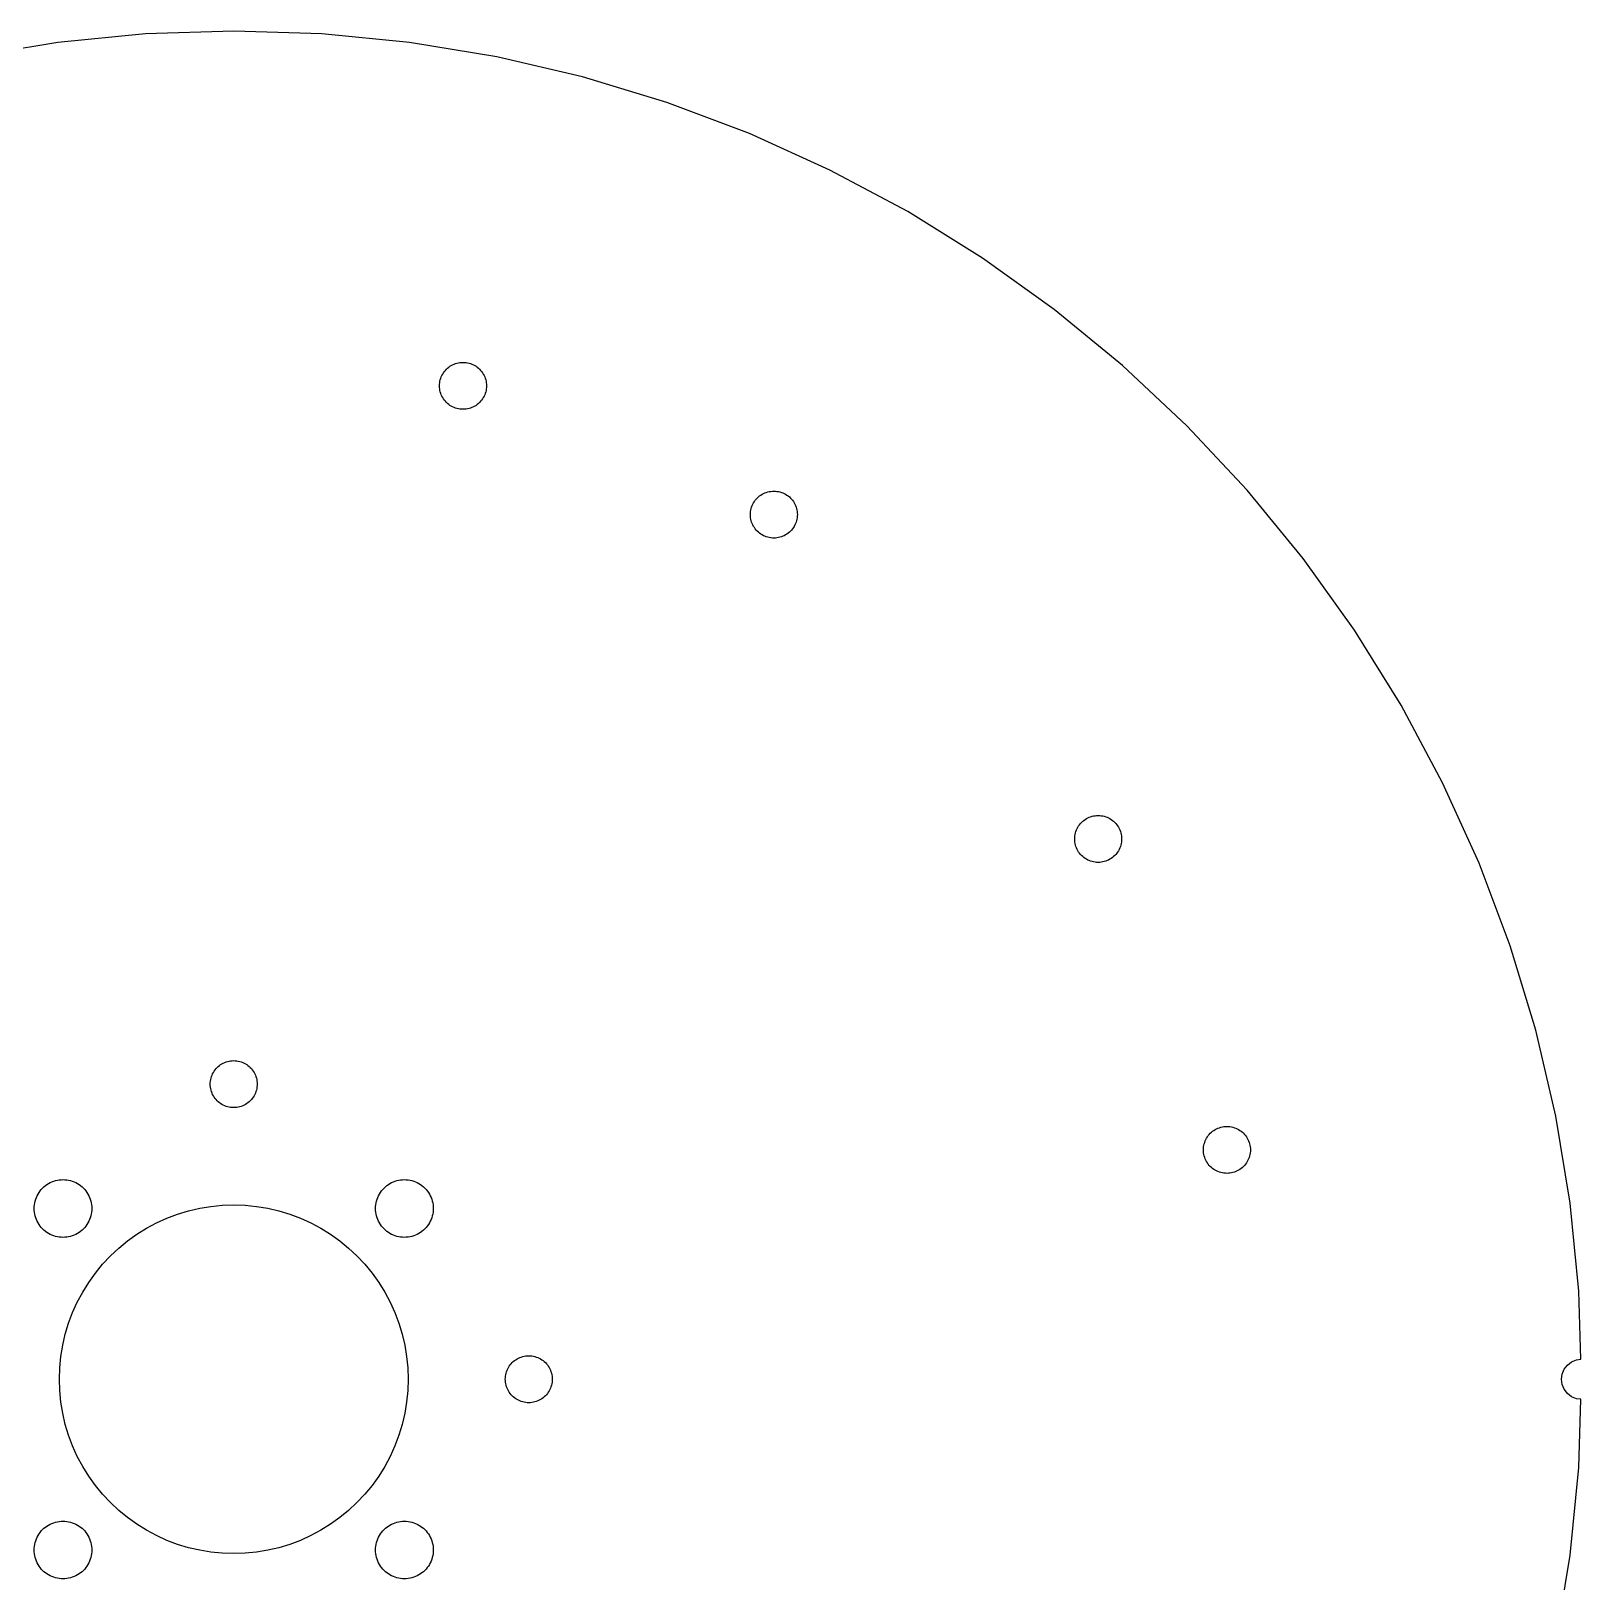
# Model space of a CAD drawing. Header units: metres. Extents: x -100 to 100, y -100 to 100.
# Drawn here: x -15.1 to 100.5, y -15.1 to 100.5 of the extents above; entities that cross this region are included whole.
import ezdxf

# ---------------------------------------------------------------- set-up
doc = ezdxf.new("R2010")
doc.units = ezdxf.units.M

msp = doc.modelspace()

# ---------------------------------------------------------------- linework, layer by layer
for p, q in [((-13.1179, 99.6402), (-19.6066, 98.5689)), ((-6.57301, 100.285), (-13.1179, 99.6402)), ((0, 100.5), (-6.57301, 100.285)), ((6.57301, 100.285), (0, 100.5)), ((13.1179, 99.6402), (6.57301, 100.285)), ((19.6066, 98.5689), (13.1179, 99.6402)), ((26.0113, 97.0755), (19.6066, 98.5689)), ((32.3047, 95.1665), (26.0113, 97.0755)), ((38.4597, 92.8499), (32.3047, 95.1665)), ((44.45, 90.1357), (38.4597, 92.8499)), ((50.25, 87.0356), (44.45, 90.1357)), ((55.8348, 83.5627), (50.25, 87.0356)), ((61.1805, 79.732), (55.8348, 83.5627)), ((66.2643, 75.5599), (61.1805, 79.732)), ((15.7079, 75.1174), (15.7805, 75.206)), ((15.7805, 75.206), (15.8588, 75.2896)), ((15.8588, 75.2896), (15.9424, 75.3678)), ((15.9424, 75.3678), (16.0309, 75.4405)), ((16.0309, 75.4405), (16.124, 75.5072)), ((16.124, 75.5072), (16.2213, 75.5677)), ((16.2213, 75.5677), (16.3223, 75.6216)), ((16.3223, 75.6216), (16.4266, 75.6689)), ((16.4266, 75.6689), (16.5338, 75.7092)), ((16.5338, 75.7092), (16.6433, 75.7425)), ((16.6433, 75.7425), (16.7549, 75.7685)), ((16.7549, 75.7685), (16.8679, 75.7871)), ((16.8679, 75.7871), (16.9818, 75.7984)), ((16.9818, 75.7984), (17.0963, 75.8021)), ((17.0963, 75.8021), (17.2107, 75.7984)), ((17.2107, 75.7984), (17.3247, 75.7871)), ((17.3247, 75.7871), (17.4377, 75.7685)), ((17.4377, 75.7685), (17.5492, 75.7425)), ((17.5492, 75.7425), (17.6588, 75.7092)), ((17.6588, 75.7092), (17.766, 75.6689)), ((17.766, 75.6689), (17.8703, 75.6216)), ((17.8703, 75.6216), (17.9713, 75.5677)), ((17.9713, 75.5677), (18.0685, 75.5072)), ((18.0685, 75.5072), (18.1616, 75.4405)), ((18.1616, 75.4405), (18.2501, 75.3678)), ((18.2501, 75.3678), (18.3337, 75.2896)), ((18.3337, 75.2896), (18.412, 75.206)), ((18.412, 75.206), (18.4846, 75.1174)), ((71.0642, 71.0642), (66.2643, 75.5599)), ((15.3463, 74.0521), (15.35, 74.1666)), ((15.35, 73.9377), (15.3463, 74.0521)), ((15.35, 74.1666), (15.3612, 74.2805)), ((15.3612, 74.2805), (15.3799, 74.3935)), ((15.3799, 74.3935), (15.4059, 74.5051)), ((15.4059, 74.5051), (15.4391, 74.6146)), ((15.4391, 74.6146), (15.4795, 74.7218)), ((15.4795, 74.7218), (15.5267, 74.8261)), ((15.5267, 74.8261), (15.5807, 74.9271)), ((15.5807, 74.9271), (15.6412, 75.0244)), ((15.6412, 75.0244), (15.7079, 75.1174)), ((18.4846, 75.1174), (18.5513, 75.0244)), ((18.5513, 75.0244), (18.6118, 74.9271)), ((18.6118, 74.9271), (18.6658, 74.8261)), ((18.6658, 74.8261), (18.7131, 74.7218)), ((18.7131, 74.7218), (18.7534, 74.6146)), ((18.7534, 74.6146), (18.7866, 74.5051)), ((18.7866, 74.5051), (18.8127, 74.3935)), ((18.8127, 74.3935), (18.8313, 74.2805)), ((18.8313, 74.2805), (18.8425, 74.1666)), ((18.8425, 74.1666), (18.8463, 74.0521)), ((18.8463, 74.0521), (18.8425, 73.9377)), ((15.3612, 73.8237), (15.35, 73.9377)), ((15.3799, 73.7107), (15.3612, 73.8237)), ((15.4059, 73.5992), (15.3799, 73.7107)), ((15.4391, 73.4896), (15.4059, 73.5992)), ((15.4795, 73.3824), (15.4391, 73.4896)), ((15.5267, 73.2781), (15.4795, 73.3824)), ((15.5807, 73.1771), (15.5267, 73.2781)), ((15.6412, 73.0799), (15.5807, 73.1771)), ((15.7079, 72.9868), (15.6412, 73.0799)), ((15.7805, 72.8983), (15.7079, 72.9868)), ((15.8588, 72.8147), (15.7805, 72.8983)), ((18.412, 72.8983), (18.3337, 72.8147)), ((18.4846, 72.9868), (18.412, 72.8983)), ((18.5513, 73.0799), (18.4846, 72.9868)), ((18.6118, 73.1771), (18.5513, 73.0799)), ((18.6658, 73.2781), (18.6118, 73.1771)), ((18.7131, 73.3824), (18.6658, 73.2781)), ((18.7534, 73.4896), (18.7131, 73.3824)), ((18.7866, 73.5992), (18.7534, 73.4896)), ((18.8127, 73.7107), (18.7866, 73.5992)), ((18.8313, 73.8237), (18.8127, 73.7107)), ((18.8425, 73.9377), (18.8313, 73.8237)), ((15.9424, 72.7364), (15.8588, 72.8147)), ((16.0309, 72.6637), (15.9424, 72.7364)), ((16.124, 72.597), (16.0309, 72.6637)), ((16.2213, 72.5366), (16.124, 72.597)), ((16.3223, 72.4826), (16.2213, 72.5366)), ((16.4266, 72.4353), (16.3223, 72.4826)), ((16.5338, 72.395), (16.4266, 72.4353)), ((16.6433, 72.3617), (16.5338, 72.395)), ((16.7549, 72.3357), (16.6433, 72.3617)), ((16.8679, 72.3171), (16.7549, 72.3357)), ((16.9818, 72.3059), (16.8679, 72.3171)), ((17.0963, 72.3021), (16.9818, 72.3059)), ((17.2107, 72.3059), (17.0963, 72.3021)), ((17.3247, 72.3171), (17.2107, 72.3059)), ((17.4377, 72.3357), (17.3247, 72.3171)), ((17.5492, 72.3617), (17.4377, 72.3357)), ((17.6588, 72.395), (17.5492, 72.3617)), ((17.766, 72.4353), (17.6588, 72.395)), ((17.8703, 72.4826), (17.766, 72.4353)), ((17.9713, 72.5366), (17.8703, 72.4826)), ((18.0685, 72.597), (17.9713, 72.5366)), ((18.1616, 72.6637), (18.0685, 72.597)), ((18.2501, 72.7364), (18.1616, 72.6637)), ((18.3337, 72.8147), (18.2501, 72.7364)), ((75.5599, 66.2643), (71.0642, 71.0642)), ((39.2085, 65.84), (39.3016, 65.9067)), ((39.3016, 65.9067), (39.3988, 65.9672)), ((39.3988, 65.9672), (39.4998, 66.0212)), ((39.4998, 66.0212), (39.6042, 66.0684)), ((39.6042, 66.0684), (39.7113, 66.1088)), ((39.7113, 66.1088), (39.8209, 66.142)), ((39.8209, 66.142), (39.9324, 66.168)), ((39.9324, 66.168), (40.0454, 66.1867)), ((40.0454, 66.1867), (40.1594, 66.1979)), ((40.1594, 66.1979), (40.2738, 66.2016)), ((40.2738, 66.2016), (40.3883, 66.1979)), ((40.3883, 66.1979), (40.5023, 66.1867)), ((40.5023, 66.1867), (40.6153, 66.168)), ((40.6153, 66.168), (40.7268, 66.142)), ((40.7268, 66.142), (40.8364, 66.1088)), ((40.8364, 66.1088), (40.9436, 66.0684)), ((40.9436, 66.0684), (41.0479, 66.0212)), ((41.0479, 66.0212), (41.1488, 65.9672)), ((41.1488, 65.9672), (41.2461, 65.9067)), ((41.2461, 65.9067), (41.3392, 65.84)), ((79.732, 61.1805), (75.5599, 66.2643)), ((38.5388, 64.6801), (38.5575, 64.7931)), ((38.5575, 64.7931), (38.5835, 64.9046)), ((38.5835, 64.9046), (38.6167, 65.0142)), ((38.6167, 65.0142), (38.6571, 65.1213)), ((38.6571, 65.1213), (38.7043, 65.2256)), ((38.7043, 65.2256), (38.7583, 65.3266)), ((38.7583, 65.3266), (38.8188, 65.4239)), ((38.8188, 65.4239), (38.8855, 65.517)), ((38.8855, 65.517), (38.9581, 65.6055)), ((38.9581, 65.6055), (39.0364, 65.6891)), ((39.0364, 65.6891), (39.12, 65.7674)), ((39.12, 65.7674), (39.2085, 65.84)), ((41.3392, 65.84), (41.4277, 65.7674)), ((41.4277, 65.7674), (41.5113, 65.6891)), ((41.5113, 65.6891), (41.5896, 65.6055)), ((41.5896, 65.6055), (41.6622, 65.517)), ((41.6622, 65.517), (41.7289, 65.4239)), ((41.7289, 65.4239), (41.7894, 65.3266)), ((41.7894, 65.3266), (41.8434, 65.2256)), ((41.8434, 65.2256), (41.8906, 65.1213)), ((41.8906, 65.1213), (41.931, 65.0142)), ((41.931, 65.0142), (41.9642, 64.9046)), ((41.9642, 64.9046), (41.9902, 64.7931)), ((41.9902, 64.7931), (42.0089, 64.6801)), ((38.5238, 64.4516), (38.5276, 64.5661)), ((38.5276, 64.3372), (38.5238, 64.4516)), ((38.5276, 64.5661), (38.5388, 64.6801)), ((38.5388, 64.2232), (38.5276, 64.3372)), ((38.5575, 64.1102), (38.5388, 64.2232)), ((38.5835, 63.9987), (38.5575, 64.1102)), ((38.6167, 63.8891), (38.5835, 63.9987)), ((38.6571, 63.782), (38.6167, 63.8891)), ((38.7043, 63.6776), (38.6571, 63.782)), ((38.7583, 63.5766), (38.7043, 63.6776)), ((41.8434, 63.6776), (41.7894, 63.5766)), ((41.8906, 63.782), (41.8434, 63.6776)), ((41.931, 63.8891), (41.8906, 63.782)), ((41.9642, 63.9987), (41.931, 63.8891)), ((41.9902, 64.1102), (41.9642, 63.9987)), ((42.0089, 64.2232), (41.9902, 64.1102)), ((42.0089, 64.6801), (42.0201, 64.5661)), ((42.0201, 64.3372), (42.0089, 64.2232)), ((42.0201, 64.5661), (42.0238, 64.4516)), ((42.0238, 64.4516), (42.0201, 64.3372)), ((38.8188, 63.4794), (38.7583, 63.5766)), ((38.8855, 63.3863), (38.8188, 63.4794)), ((38.9581, 63.2978), (38.8855, 63.3863)), ((39.0364, 63.2142), (38.9581, 63.2978)), ((39.12, 63.1359), (39.0364, 63.2142)), ((39.2085, 63.0633), (39.12, 63.1359)), ((39.3016, 62.9966), (39.2085, 63.0633)), ((39.3988, 62.9361), (39.3016, 62.9966)), ((39.4998, 62.8821), (39.3988, 62.9361)), ((39.6042, 62.8349), (39.4998, 62.8821)), ((39.7113, 62.7945), (39.6042, 62.8349)), ((39.8209, 62.7613), (39.7113, 62.7945)), ((39.9324, 62.7353), (39.8209, 62.7613)), ((40.0454, 62.7166), (39.9324, 62.7353)), ((40.1594, 62.7054), (40.0454, 62.7166)), ((40.2738, 62.7016), (40.1594, 62.7054)), ((40.3883, 62.7054), (40.2738, 62.7016)), ((40.5023, 62.7166), (40.3883, 62.7054)), ((40.6153, 62.7353), (40.5023, 62.7166)), ((40.7268, 62.7613), (40.6153, 62.7353)), ((40.8364, 62.7945), (40.7268, 62.7613)), ((40.9436, 62.8349), (40.8364, 62.7945)), ((41.0479, 62.8821), (40.9436, 62.8349)), ((41.1488, 62.9361), (41.0479, 62.8821)), ((41.2461, 62.9966), (41.1488, 62.9361)), ((41.3392, 63.0633), (41.2461, 62.9966)), ((41.4277, 63.1359), (41.3392, 63.0633)), ((41.5113, 63.2142), (41.4277, 63.1359)), ((41.5896, 63.2978), (41.5113, 63.2142)), ((41.6622, 63.3863), (41.5896, 63.2978)), ((41.7289, 63.4794), (41.6622, 63.3863)), ((41.7894, 63.5766), (41.7289, 63.4794)), ((83.5627, 55.8348), (79.732, 61.1805)), ((87.0356, 50.25), (83.5627, 55.8348)), ((90.1357, 44.45), (87.0356, 50.25)), ((92.8499, 38.4597), (90.1357, 44.45)), ((63.2978, 41.5896), (63.3863, 41.6622)), ((63.3863, 41.6622), (63.4794, 41.7289)), ((63.4794, 41.7289), (63.5766, 41.7894)), ((63.5766, 41.7894), (63.6776, 41.8434)), ((63.6776, 41.8434), (63.782, 41.8906)), ((63.782, 41.8906), (63.8891, 41.931)), ((63.8891, 41.931), (63.9987, 41.9642)), ((63.9987, 41.9642), (64.1102, 41.9902)), ((64.1102, 41.9902), (64.2232, 42.0089)), ((64.2232, 42.0089), (64.3372, 42.0201)), ((64.3372, 42.0201), (64.4516, 42.0238)), ((64.4516, 42.0238), (64.5661, 42.0201)), ((64.5661, 42.0201), (64.6801, 42.0089)), ((64.6801, 42.0089), (64.7931, 41.9902)), ((64.7931, 41.9902), (64.9046, 41.9642)), ((64.9046, 41.9642), (65.0142, 41.931)), ((65.0142, 41.931), (65.1213, 41.8906)), ((65.1213, 41.8906), (65.2256, 41.8434)), ((65.2256, 41.8434), (65.3266, 41.7894)), ((65.3266, 41.7894), (65.4239, 41.7289)), ((65.4239, 41.7289), (65.517, 41.6622)), ((65.517, 41.6622), (65.6055, 41.5896)), ((62.7054, 40.3883), (62.7166, 40.5023)), ((62.7166, 40.5023), (62.7353, 40.6153)), ((62.7353, 40.6153), (62.7613, 40.7268)), ((62.7613, 40.7268), (62.7945, 40.8364)), ((62.7945, 40.8364), (62.8349, 40.9436)), ((62.8349, 40.9436), (62.8821, 41.0479)), ((62.8821, 41.0479), (62.9361, 41.1488)), ((62.9361, 41.1488), (62.9966, 41.2461)), ((62.9966, 41.2461), (63.0633, 41.3392)), ((63.0633, 41.3392), (63.1359, 41.4277)), ((63.1359, 41.4277), (63.2142, 41.5113)), ((63.2142, 41.5113), (63.2978, 41.5896)), ((65.6055, 41.5896), (65.6891, 41.5113)), ((65.6891, 41.5113), (65.7674, 41.4277)), ((65.7674, 41.4277), (65.84, 41.3392)), ((65.84, 41.3392), (65.9067, 41.2461)), ((65.9067, 41.2461), (65.9672, 41.1488)), ((65.9672, 41.1488), (66.0212, 41.0479)), ((66.0212, 41.0479), (66.0684, 40.9436)), ((66.0684, 40.9436), (66.1088, 40.8364)), ((66.1088, 40.8364), (66.142, 40.7268)), ((66.142, 40.7268), (66.168, 40.6153)), ((66.168, 40.6153), (66.1867, 40.5023)), ((66.1867, 40.5023), (66.1979, 40.3883)), ((62.7016, 40.2738), (62.7054, 40.3883)), ((62.7054, 40.1594), (62.7016, 40.2738)), ((62.7166, 40.0454), (62.7054, 40.1594)), ((62.7353, 39.9324), (62.7166, 40.0454)), ((62.7613, 39.8209), (62.7353, 39.9324)), ((62.7945, 39.7113), (62.7613, 39.8209)), ((62.8349, 39.6042), (62.7945, 39.7113)), ((62.8821, 39.4998), (62.8349, 39.6042)), ((62.9361, 39.3988), (62.8821, 39.4998)), ((62.9966, 39.3016), (62.9361, 39.3988)), ((65.9672, 39.3988), (65.9067, 39.3016)), ((66.0212, 39.4998), (65.9672, 39.3988)), ((66.0684, 39.6042), (66.0212, 39.4998)), ((66.1088, 39.7113), (66.0684, 39.6042)), ((66.142, 39.8209), (66.1088, 39.7113)), ((66.168, 39.9324), (66.142, 39.8209)), ((66.1867, 40.0454), (66.168, 39.9324)), ((66.1979, 40.1594), (66.1867, 40.0454)), ((66.1979, 40.3883), (66.2016, 40.2738)), ((66.2016, 40.2738), (66.1979, 40.1594)), ((63.0633, 39.2085), (62.9966, 39.3016)), ((63.1359, 39.12), (63.0633, 39.2085)), ((63.2142, 39.0364), (63.1359, 39.12)), ((63.2978, 38.9581), (63.2142, 39.0364)), ((63.3863, 38.8855), (63.2978, 38.9581)), ((63.4794, 38.8188), (63.3863, 38.8855)), ((63.5766, 38.7583), (63.4794, 38.8188)), ((63.6776, 38.7043), (63.5766, 38.7583)), ((63.782, 38.6571), (63.6776, 38.7043)), ((63.8891, 38.6167), (63.782, 38.6571)), ((63.9987, 38.5835), (63.8891, 38.6167)), ((64.1102, 38.5575), (63.9987, 38.5835)), ((64.2232, 38.5388), (64.1102, 38.5575)), ((64.3372, 38.5276), (64.2232, 38.5388)), ((64.4516, 38.5238), (64.3372, 38.5276)), ((64.5661, 38.5276), (64.4516, 38.5238)), ((64.6801, 38.5388), (64.5661, 38.5276)), ((64.7931, 38.5575), (64.6801, 38.5388)), ((64.9046, 38.5835), (64.7931, 38.5575)), ((65.0142, 38.6167), (64.9046, 38.5835)), ((65.1213, 38.6571), (65.0142, 38.6167)), ((65.2256, 38.7043), (65.1213, 38.6571)), ((65.3266, 38.7583), (65.2256, 38.7043)), ((65.4239, 38.8188), (65.3266, 38.7583)), ((65.517, 38.8855), (65.4239, 38.8188)), ((65.6055, 38.9581), (65.517, 38.8855)), ((65.6891, 39.0364), (65.6055, 38.9581)), ((65.7674, 39.12), (65.6891, 39.0364)), ((65.84, 39.2085), (65.7674, 39.12)), ((65.9067, 39.3016), (65.84, 39.2085)), ((95.1665, 32.3047), (92.8499, 38.4597)), ((97.0755, 26.0113), (95.1665, 32.3047)), ((98.5689, 19.6066), (97.0755, 26.0113)), ((-1.38837, 23.0653), (-1.31572, 23.1539)), ((-1.31572, 23.1539), (-1.23743, 23.2374)), ((-1.23743, 23.2374), (-1.15385, 23.3157)), ((-1.15385, 23.3157), (-1.06532, 23.3884)), ((-1.06532, 23.3884), (-0.972244, 23.4551)), ((-0.972244, 23.4551), (-0.875, 23.5155)), ((-0.875, 23.5155), (-0.774002, 23.5695)), ((-0.774002, 23.5695), (-0.669693, 23.6168)), ((-0.669693, 23.6168), (-0.562515, 23.6571)), ((-0.562515, 23.6571), (-0.452927, 23.6904)), ((-0.452927, 23.6904), (-0.3414, 23.7164)), ((-0.3414, 23.7164), (-0.228409, 23.735)), ((-0.228409, 23.735), (-0.114441, 23.7462)), ((-0.114441, 23.7462), (0, 23.75)), ((0, 23.75), (0.114441, 23.7462)), ((0.114441, 23.7462), (0.228409, 23.735)), ((0.228409, 23.735), (0.3414, 23.7164)), ((0.3414, 23.7164), (0.452927, 23.6904)), ((0.452927, 23.6904), (0.562515, 23.6571)), ((0.562515, 23.6571), (0.669693, 23.6168)), ((0.669693, 23.6168), (0.774002, 23.5695)), ((0.774002, 23.5695), (0.875, 23.5155)), ((0.875, 23.5155), (0.972244, 23.4551)), ((0.972244, 23.4551), (1.06532, 23.3884)), ((1.06532, 23.3884), (1.15385, 23.3157)), ((1.15385, 23.3157), (1.23743, 23.2374)), ((1.23743, 23.2374), (1.31572, 23.1539)), ((1.31572, 23.1539), (1.38837, 23.0653)), ((-1.75, 22), (-1.74625, 22.1144)), ((-1.74625, 21.8855), (-1.75, 22)), ((-1.74625, 22.1144), (-1.73502, 22.2284)), ((-1.73502, 22.2284), (-1.71637, 22.3414)), ((-1.71637, 22.3414), (-1.69037, 22.4529)), ((-1.69037, 22.4529), (-1.65712, 22.5625)), ((-1.65712, 22.5625), (-1.61678, 22.6697)), ((-1.61678, 22.6697), (-1.56952, 22.774)), ((-1.56952, 22.774), (-1.51553, 22.875)), ((-1.51553, 22.875), (-1.45506, 22.9722)), ((-1.45506, 22.9722), (-1.38837, 23.0653)), ((1.38837, 23.0653), (1.45506, 22.9722)), ((1.45506, 22.9722), (1.51553, 22.875)), ((1.51553, 22.875), (1.56952, 22.774)), ((1.56952, 22.774), (1.61678, 22.6697)), ((1.61678, 22.6697), (1.65712, 22.5625)), ((1.65712, 22.5625), (1.69037, 22.4529)), ((1.69037, 22.4529), (1.71637, 22.3414)), ((1.71637, 22.3414), (1.73502, 22.2284)), ((1.73502, 22.2284), (1.74625, 22.1144)), ((1.74625, 22.1144), (1.75, 22)), ((1.75, 22), (1.74625, 21.8855)), ((-1.73502, 21.7716), (-1.74625, 21.8855)), ((-1.71637, 21.6586), (-1.73502, 21.7716)), ((-1.69037, 21.5471), (-1.71637, 21.6586)), ((-1.65712, 21.4375), (-1.69037, 21.5471)), ((-1.61678, 21.3303), (-1.65712, 21.4375)), ((-1.56952, 21.226), (-1.61678, 21.3303)), ((-1.51553, 21.125), (-1.56952, 21.226)), ((-1.45506, 21.0277), (-1.51553, 21.125)), ((-1.38837, 20.9347), (-1.45506, 21.0277)), ((-1.31572, 20.8461), (-1.38837, 20.9347)), ((-1.23743, 20.7626), (-1.31572, 20.8461)), ((1.31572, 20.8461), (1.23743, 20.7626)), ((1.38837, 20.9347), (1.31572, 20.8461)), ((1.45506, 21.0277), (1.38837, 20.9347)), ((1.51553, 21.125), (1.45506, 21.0277)), ((1.56952, 21.226), (1.51553, 21.125)), ((1.61678, 21.3303), (1.56952, 21.226)), ((1.65712, 21.4375), (1.61678, 21.3303)), ((1.69037, 21.5471), (1.65712, 21.4375)), ((1.71637, 21.6586), (1.69037, 21.5471)), ((1.73502, 21.7716), (1.71637, 21.6586)), ((1.74625, 21.8855), (1.73502, 21.7716)), ((-1.15385, 20.6843), (-1.23743, 20.7626)), ((-1.06532, 20.6116), (-1.15385, 20.6843)), ((-0.972244, 20.5449), (-1.06532, 20.6116)), ((-0.875, 20.4845), (-0.972244, 20.5449)), ((-0.774002, 20.4305), (-0.875, 20.4845)), ((-0.669693, 20.3832), (-0.774002, 20.4305)), ((-0.562515, 20.3429), (-0.669693, 20.3832)), ((-0.452927, 20.3096), (-0.562515, 20.3429)), ((-0.3414, 20.2836), (-0.452927, 20.3096)), ((-0.228409, 20.265), (-0.3414, 20.2836)), ((-0.114441, 20.2537), (-0.228409, 20.265)), ((0, 20.25), (-0.114441, 20.2537)), ((0.114441, 20.2537), (0, 20.25)), ((0.228409, 20.265), (0.114441, 20.2537)), ((0.3414, 20.2836), (0.228409, 20.265)), ((0.452927, 20.3096), (0.3414, 20.2836)), ((0.562515, 20.3429), (0.452927, 20.3096)), ((0.669693, 20.3832), (0.562515, 20.3429)), ((0.774002, 20.4305), (0.669693, 20.3832)), ((0.875, 20.4845), (0.774002, 20.4305)), ((0.972244, 20.5449), (0.875, 20.4845)), ((1.06532, 20.6116), (0.972244, 20.5449)), ((1.15385, 20.6843), (1.06532, 20.6116)), ((1.23743, 20.7626), (1.15385, 20.6843)), ((72.9868, 18.4846), (73.0799, 18.5513)), ((73.0799, 18.5513), (73.1771, 18.6118)), ((73.1771, 18.6118), (73.2781, 18.6658)), ((73.2781, 18.6658), (73.3824, 18.7131)), ((73.3824, 18.7131), (73.4896, 18.7534)), ((73.4896, 18.7534), (73.5992, 18.7866)), ((73.5992, 18.7866), (73.7107, 18.8127)), ((73.7107, 18.8127), (73.8237, 18.8313)), ((73.8237, 18.8313), (73.9377, 18.8425)), ((73.9377, 18.8425), (74.0521, 18.8463)), ((74.0521, 18.8463), (74.1666, 18.8425)), ((74.1666, 18.8425), (74.2805, 18.8313)), ((74.2805, 18.8313), (74.3935, 18.8127)), ((74.3935, 18.8127), (74.5051, 18.7866)), ((74.5051, 18.7866), (74.6146, 18.7534)), ((74.6146, 18.7534), (74.7218, 18.7131)), ((74.7218, 18.7131), (74.8261, 18.6658)), ((74.8261, 18.6658), (74.9271, 18.6118)), ((74.9271, 18.6118), (75.0244, 18.5513)), ((75.0244, 18.5513), (75.1174, 18.4846)), ((99.6402, 13.1179), (98.5689, 19.6066)), ((72.3171, 17.3247), (72.3357, 17.4377)), ((72.3357, 17.4377), (72.3617, 17.5492)), ((72.3617, 17.5492), (72.395, 17.6588)), ((72.395, 17.6588), (72.4353, 17.766)), ((72.4353, 17.766), (72.4826, 17.8703)), ((72.4826, 17.8703), (72.5366, 17.9713)), ((72.5366, 17.9713), (72.597, 18.0685)), ((72.597, 18.0685), (72.6637, 18.1616)), ((72.6637, 18.1616), (72.7364, 18.2501)), ((72.7364, 18.2501), (72.8147, 18.3337)), ((72.8147, 18.3337), (72.8983, 18.412)), ((72.8983, 18.412), (72.9868, 18.4846)), ((75.1174, 18.4846), (75.206, 18.412)), ((75.206, 18.412), (75.2896, 18.3337)), ((75.2896, 18.3337), (75.3678, 18.2501)), ((75.3678, 18.2501), (75.4405, 18.1616)), ((75.4405, 18.1616), (75.5072, 18.0685)), ((75.5072, 18.0685), (75.5677, 17.9713)), ((75.5677, 17.9713), (75.6216, 17.8703)), ((75.6216, 17.8703), (75.6689, 17.766)), ((75.6689, 17.766), (75.7092, 17.6588)), ((75.7092, 17.6588), (75.7425, 17.5492)), ((75.7425, 17.5492), (75.7685, 17.4377)), ((75.7685, 17.4377), (75.7871, 17.3247)), ((72.3021, 17.0963), (72.3059, 17.2107)), ((72.3059, 16.9818), (72.3021, 17.0963)), ((72.3059, 17.2107), (72.3171, 17.3247)), ((72.3171, 16.8679), (72.3059, 16.9818)), ((72.3357, 16.7549), (72.3171, 16.8679)), ((72.3617, 16.6433), (72.3357, 16.7549)), ((72.395, 16.5338), (72.3617, 16.6433)), ((72.4353, 16.4266), (72.395, 16.5338)), ((72.4826, 16.3223), (72.4353, 16.4266)), ((72.5366, 16.2213), (72.4826, 16.3223)), ((72.597, 16.124), (72.5366, 16.2213)), ((75.5677, 16.2213), (75.5072, 16.124)), ((75.6216, 16.3223), (75.5677, 16.2213)), ((75.6689, 16.4266), (75.6216, 16.3223)), ((75.7092, 16.5338), (75.6689, 16.4266)), ((75.7425, 16.6433), (75.7092, 16.5338)), ((75.7685, 16.7549), (75.7425, 16.6433)), ((75.7871, 16.8679), (75.7685, 16.7549)), ((75.7871, 17.3247), (75.7984, 17.2107)), ((75.7984, 16.9818), (75.7871, 16.8679)), ((75.7984, 17.2107), (75.8021, 17.0963)), ((75.8021, 17.0963), (75.7984, 16.9818)), ((72.6637, 16.0309), (72.597, 16.124)), ((72.7364, 15.9424), (72.6637, 16.0309)), ((72.8147, 15.8588), (72.7364, 15.9424)), ((72.8983, 15.7805), (72.8147, 15.8588)), ((72.9868, 15.7079), (72.8983, 15.7805)), ((73.0799, 15.6412), (72.9868, 15.7079)), ((73.1771, 15.5807), (73.0799, 15.6412)), ((73.2781, 15.5267), (73.1771, 15.5807)), ((73.3824, 15.4795), (73.2781, 15.5267)), ((73.4896, 15.4391), (73.3824, 15.4795)), ((73.5992, 15.4059), (73.4896, 15.4391)), ((73.7107, 15.3799), (73.5992, 15.4059)), ((73.8237, 15.3612), (73.7107, 15.3799)), ((73.9377, 15.35), (73.8237, 15.3612)), ((74.0521, 15.3463), (73.9377, 15.35)), ((74.1666, 15.35), (74.0521, 15.3463)), ((74.2805, 15.3612), (74.1666, 15.35)), ((74.3935, 15.3799), (74.2805, 15.3612)), ((74.5051, 15.4059), (74.3935, 15.3799)), ((74.6146, 15.4391), (74.5051, 15.4059)), ((74.7218, 15.4795), (74.6146, 15.4391)), ((74.8261, 15.5267), (74.7218, 15.4795)), ((74.9271, 15.5807), (74.8261, 15.5267)), ((75.0244, 15.6412), (74.9271, 15.5807)), ((75.1174, 15.7079), (75.0244, 15.6412)), ((75.206, 15.7805), (75.1174, 15.7079)), ((75.2896, 15.8588), (75.206, 15.7805)), ((75.3678, 15.9424), (75.2896, 15.8588)), ((75.4405, 16.0309), (75.3678, 15.9424)), ((75.5072, 16.124), (75.4405, 16.0309)), ((-14.5899, 13.8029), (-14.5156, 13.9224)), ((-14.5156, 13.9224), (-14.4336, 14.0368)), ((-14.4336, 14.0368), (-14.3444, 14.1455)), ((-14.3444, 14.1455), (-14.2482, 14.2482)), ((-14.2482, 14.2482), (-14.1455, 14.3444)), ((-14.1455, 14.3444), (-14.0368, 14.4336)), ((-14.0368, 14.4336), (-13.9224, 14.5156)), ((-13.9224, 14.5156), (-13.8029, 14.5899)), ((-13.8029, 14.5899), (-13.6788, 14.6562)), ((-13.6788, 14.6562), (-13.5507, 14.7142)), ((-13.5507, 14.7142), (-13.419, 14.7638)), ((-13.419, 14.7638), (-13.2844, 14.8047)), ((-13.2844, 14.8047), (-13.1474, 14.8366)), ((-13.1474, 14.8366), (-13.0085, 14.8595)), ((-13.0085, 14.8595), (-12.8685, 14.8733)), ((-12.8685, 14.8733), (-12.7279, 14.8779)), ((-12.7279, 14.8779), (-12.5873, 14.8733)), ((-12.5873, 14.8733), (-12.4473, 14.8595)), ((-12.4473, 14.8595), (-12.3085, 14.8366)), ((-12.3085, 14.8366), (-12.1714, 14.8047)), ((-12.1714, 14.8047), (-12.0368, 14.7638)), ((-12.0368, 14.7638), (-11.9052, 14.7142)), ((-11.9052, 14.7142), (-11.777, 14.6562)), ((-11.777, 14.6562), (-11.6529, 14.5899)), ((-11.6529, 14.5899), (-11.5334, 14.5156)), ((-11.5334, 14.5156), (-11.4191, 14.4336)), ((-11.4191, 14.4336), (-11.3103, 14.3444)), ((-11.3103, 14.3444), (-11.2076, 14.2482)), ((-11.2076, 14.2482), (-11.1115, 14.1455)), ((-11.1115, 14.1455), (-11.0222, 14.0368)), ((-11.0222, 14.0368), (-10.9403, 13.9224)), ((-10.9403, 13.9224), (-10.866, 13.8029)), ((10.866, 13.8029), (10.9403, 13.9224)), ((10.9403, 13.9224), (11.0222, 14.0368)), ((11.0222, 14.0368), (11.1115, 14.1455)), ((11.1115, 14.1455), (11.2076, 14.2482)), ((11.2076, 14.2482), (11.3103, 14.3444)), ((11.3103, 14.3444), (11.4191, 14.4336)), ((11.4191, 14.4336), (11.5334, 14.5156)), ((11.5334, 14.5156), (11.6529, 14.5899)), ((11.6529, 14.5899), (11.777, 14.6562)), ((11.777, 14.6562), (11.9052, 14.7142)), ((11.9052, 14.7142), (12.0368, 14.7638)), ((12.0368, 14.7638), (12.1714, 14.8047)), ((12.1714, 14.8047), (12.3085, 14.8366)), ((12.3085, 14.8366), (12.4473, 14.8595)), ((12.4473, 14.8595), (12.5873, 14.8733)), ((12.5873, 14.8733), (12.7279, 14.8779)), ((12.7279, 14.8779), (12.8685, 14.8733)), ((12.8685, 14.8733), (13.0085, 14.8595)), ((13.0085, 14.8595), (13.1474, 14.8366)), ((13.1474, 14.8366), (13.2844, 14.8047)), ((13.2844, 14.8047), (13.419, 14.7638)), ((13.419, 14.7638), (13.5507, 14.7142)), ((13.5507, 14.7142), (13.6788, 14.6562)), ((13.6788, 14.6562), (13.8029, 14.5899)), ((13.8029, 14.5899), (13.9224, 14.5156)), ((13.9224, 14.5156), (14.0368, 14.4336)), ((14.0368, 14.4336), (14.1455, 14.3444)), ((14.1455, 14.3444), (14.2482, 14.2482)), ((14.2482, 14.2482), (14.3444, 14.1455)), ((14.3444, 14.1455), (14.4336, 14.0368)), ((14.4336, 14.0368), (14.5156, 13.9224)), ((14.5156, 13.9224), (14.5899, 13.8029)), ((-14.8779, 12.7279), (-14.8733, 12.8685)), ((-14.8733, 12.5873), (-14.8779, 12.7279)), ((-14.8733, 12.8685), (-14.8595, 13.0085)), ((-14.8595, 13.0085), (-14.8366, 13.1474)), ((-14.8366, 13.1474), (-14.8047, 13.2844)), ((-14.8047, 13.2844), (-14.7638, 13.419)), ((-14.7638, 13.419), (-14.7142, 13.5507)), ((-14.7142, 13.5507), (-14.6562, 13.6788)), ((-14.6562, 13.6788), (-14.5899, 13.8029)), ((-10.866, 13.8029), (-10.7996, 13.6788)), ((-10.7996, 13.6788), (-10.7416, 13.5507)), ((-10.7416, 13.5507), (-10.692, 13.419)), ((-10.692, 13.419), (-10.6512, 13.2844)), ((-10.6512, 13.2844), (-10.6192, 13.1474)), ((-10.6192, 13.1474), (-10.5963, 13.0085)), ((-10.5963, 13.0085), (-10.5825, 12.8685)), ((-10.5825, 12.8685), (-10.5779, 12.7279)), ((-10.5779, 12.7279), (-10.5825, 12.5873)), ((-3.36464, 12.557), (-2.53616, 12.7502)), ((-2.53616, 12.7502), (-1.69684, 12.8888)), ((-1.69684, 12.8888), (-0.850235, 12.9722)), ((-0.850235, 12.9722), (0, 13)), ((0, 13), (0.850235, 12.9722)), ((0.850235, 12.9722), (1.69684, 12.8888)), ((1.69684, 12.8888), (2.53616, 12.7502)), ((2.53616, 12.7502), (3.36464, 12.557)), ((10.5779, 12.7279), (10.5825, 12.8685)), ((10.5825, 12.5873), (10.5779, 12.7279)), ((10.5825, 12.8685), (10.5963, 13.0085)), ((10.5963, 13.0085), (10.6192, 13.1474)), ((10.6192, 13.1474), (10.6512, 13.2844)), ((10.6512, 13.2844), (10.692, 13.419)), ((10.692, 13.419), (10.7416, 13.5507)), ((10.7416, 13.5507), (10.7996, 13.6788)), ((10.7996, 13.6788), (10.866, 13.8029)), ((14.5899, 13.8029), (14.6562, 13.6788)), ((14.6562, 13.6788), (14.7142, 13.5507)), ((14.7142, 13.5507), (14.7638, 13.419)), ((14.7638, 13.419), (14.8047, 13.2844)), ((14.8047, 13.2844), (14.8366, 13.1474)), ((14.8366, 13.1474), (14.8595, 13.0085)), ((14.8595, 13.0085), (14.8733, 12.8685)), ((14.8733, 12.8685), (14.8779, 12.7279)), ((14.8779, 12.7279), (14.8733, 12.5873)), ((100.285, 6.57301), (99.6402, 13.1179)), ((-14.8595, 12.4473), (-14.8733, 12.5873)), ((-14.8366, 12.3085), (-14.8595, 12.4473)), ((-14.8047, 12.1714), (-14.8366, 12.3085)), ((-14.7638, 12.0368), (-14.8047, 12.1714)), ((-14.7142, 11.9052), (-14.7638, 12.0368)), ((-14.6562, 11.777), (-14.7142, 11.9052)), ((-14.5899, 11.6529), (-14.6562, 11.777)), ((-14.5156, 11.5334), (-14.5899, 11.6529)), ((-10.866, 11.6529), (-10.9403, 11.5334)), ((-10.7996, 11.777), (-10.866, 11.6529)), ((-10.7416, 11.9052), (-10.7996, 11.777)), ((-10.692, 12.0368), (-10.7416, 11.9052)), ((-10.6512, 12.1714), (-10.692, 12.0368)), ((-10.6192, 12.3085), (-10.6512, 12.1714)), ((-10.5963, 12.4473), (-10.6192, 12.3085)), ((-10.5825, 12.5873), (-10.5963, 12.4473)), ((-6.5, 11.2583), (-5.74974, 11.6593)), ((-5.74974, 11.6593), (-4.97488, 12.0104)), ((-4.97488, 12.0104), (-4.17871, 12.3101)), ((-4.17871, 12.3101), (-3.36464, 12.557)), ((3.36464, 12.557), (4.17871, 12.3101)), ((4.17871, 12.3101), (4.97488, 12.0104)), ((4.97488, 12.0104), (5.74974, 11.6593)), ((5.74974, 11.6593), (6.5, 11.2583)), ((10.5963, 12.4473), (10.5825, 12.5873)), ((10.6192, 12.3085), (10.5963, 12.4473)), ((10.6512, 12.1714), (10.6192, 12.3085)), ((10.692, 12.0368), (10.6512, 12.1714)), ((10.7416, 11.9052), (10.692, 12.0368)), ((10.7996, 11.777), (10.7416, 11.9052)), ((10.866, 11.6529), (10.7996, 11.777)), ((10.9403, 11.5334), (10.866, 11.6529)), ((14.5899, 11.6529), (14.5156, 11.5334)), ((14.6562, 11.777), (14.5899, 11.6529)), ((14.7142, 11.9052), (14.6562, 11.777)), ((14.7638, 12.0368), (14.7142, 11.9052)), ((14.8047, 12.1714), (14.7638, 12.0368)), ((14.8366, 12.3085), (14.8047, 12.1714)), ((14.8595, 12.4473), (14.8366, 12.3085)), ((14.8733, 12.5873), (14.8595, 12.4473)), ((-14.4336, 11.4191), (-14.5156, 11.5334)), ((-14.3444, 11.3103), (-14.4336, 11.4191)), ((-14.2482, 11.2076), (-14.3444, 11.3103)), ((-14.1455, 11.1115), (-14.2482, 11.2076)), ((-14.0368, 11.0222), (-14.1455, 11.1115)), ((-13.9224, 10.9403), (-14.0368, 11.0222)), ((-13.8029, 10.866), (-13.9224, 10.9403)), ((-13.6788, 10.7996), (-13.8029, 10.866)), ((-13.5507, 10.7416), (-13.6788, 10.7996)), ((-13.419, 10.692), (-13.5507, 10.7416)), ((-13.2844, 10.6512), (-13.419, 10.692)), ((-13.1474, 10.6192), (-13.2844, 10.6512)), ((-13.0085, 10.5963), (-13.1474, 10.6192)), ((-12.8685, 10.5825), (-13.0085, 10.5963)), ((-12.7279, 10.5779), (-12.8685, 10.5825)), ((-12.5873, 10.5825), (-12.7279, 10.5779)), ((-12.4473, 10.5963), (-12.5873, 10.5825)), ((-12.3085, 10.6192), (-12.4473, 10.5963)), ((-12.1714, 10.6512), (-12.3085, 10.6192)), ((-12.0368, 10.692), (-12.1714, 10.6512)), ((-11.9052, 10.7416), (-12.0368, 10.692)), ((-11.777, 10.7996), (-11.9052, 10.7416)), ((-11.6529, 10.866), (-11.777, 10.7996)), ((-11.5334, 10.9403), (-11.6529, 10.866)), ((-11.4191, 11.0222), (-11.5334, 10.9403)), ((-11.3103, 11.1115), (-11.4191, 11.0222)), ((-11.2076, 11.2076), (-11.3103, 11.1115)), ((-11.1115, 11.3103), (-11.2076, 11.2076)), ((-11.0222, 11.4191), (-11.1115, 11.3103)), ((-10.9403, 11.5334), (-11.0222, 11.4191)), ((-7.91389, 10.3136), (-7.22241, 10.8091)), ((-7.22241, 10.8091), (-6.5, 11.2583)), ((6.5, 11.2583), (7.22241, 10.8091)), ((7.22241, 10.8091), (7.91389, 10.3136)), ((11.0222, 11.4191), (10.9403, 11.5334)), ((11.1115, 11.3103), (11.0222, 11.4191)), ((11.2076, 11.2076), (11.1115, 11.3103)), ((11.3103, 11.1115), (11.2076, 11.2076)), ((11.4191, 11.0222), (11.3103, 11.1115)), ((11.5334, 10.9403), (11.4191, 11.0222)), ((11.6529, 10.866), (11.5334, 10.9403)), ((11.777, 10.7996), (11.6529, 10.866)), ((11.9052, 10.7416), (11.777, 10.7996)), ((12.0368, 10.692), (11.9052, 10.7416)), ((12.1714, 10.6512), (12.0368, 10.692)), ((12.3085, 10.6192), (12.1714, 10.6512)), ((12.4473, 10.5963), (12.3085, 10.6192)), ((12.5873, 10.5825), (12.4473, 10.5963)), ((12.7279, 10.5779), (12.5873, 10.5825)), ((12.8685, 10.5825), (12.7279, 10.5779)), ((13.0085, 10.5963), (12.8685, 10.5825)), ((13.1474, 10.6192), (13.0085, 10.5963)), ((13.2844, 10.6512), (13.1474, 10.6192)), ((13.419, 10.692), (13.2844, 10.6512)), ((13.5507, 10.7416), (13.419, 10.692)), ((13.6788, 10.7996), (13.5507, 10.7416)), ((13.8029, 10.866), (13.6788, 10.7996)), ((13.9224, 10.9403), (13.8029, 10.866)), ((14.0368, 11.0222), (13.9224, 10.9403)), ((14.1455, 11.1115), (14.0368, 11.0222)), ((14.2482, 11.2076), (14.1455, 11.1115)), ((14.3444, 11.3103), (14.2482, 11.2076)), ((14.4336, 11.4191), (14.3444, 11.3103)), ((14.5156, 11.5334), (14.4336, 11.4191)), ((-9.19238, 9.19238), (-8.57149, 9.77391)), ((-8.57149, 9.77391), (-7.91389, 10.3136)), ((7.91389, 10.3136), (8.57149, 9.77391)), ((8.57149, 9.77391), (9.19238, 9.19238)), ((-10.3136, 7.91389), (-9.77391, 8.57149)), ((-9.77391, 8.57149), (-9.19238, 9.19238)), ((9.19238, 9.19238), (9.77391, 8.57149)), ((9.77391, 8.57149), (10.3136, 7.91389)), ((-11.2583, 6.5), (-10.8091, 7.22241)), ((-10.8091, 7.22241), (-10.3136, 7.91389)), ((10.3136, 7.91389), (10.8091, 7.22241)), ((10.8091, 7.22241), (11.2583, 6.5)), ((-11.6593, 5.74974), (-11.2583, 6.5)), ((11.2583, 6.5), (11.6593, 5.74974)), ((100.451, 1.49356), (100.285, 6.57301)), ((-12.3101, 4.17871), (-12.0104, 4.97488)), ((-12.0104, 4.97488), (-11.6593, 5.74974)), ((11.6593, 5.74974), (12.0104, 4.97488)), ((12.0104, 4.97488), (12.3101, 4.17871)), ((-12.557, 3.36464), (-12.3101, 4.17871)), ((12.3101, 4.17871), (12.557, 3.36464)), ((-12.8888, 1.69684), (-12.7502, 2.53616)), ((-12.7502, 2.53616), (-12.557, 3.36464)), ((12.557, 3.36464), (12.7502, 2.53616)), ((12.7502, 2.53616), (12.8888, 1.69684)), ((-12.9722, 0.850235), (-12.8888, 1.69684)), ((12.8888, 1.69684), (12.9722, 0.850235)), ((20.6843, 1.15385), (20.7626, 1.23743)), ((20.7626, 1.23743), (20.8461, 1.31572)), ((20.8461, 1.31572), (20.9347, 1.38837)), ((20.9347, 1.38837), (21.0277, 1.45506)), ((21.0277, 1.45506), (21.125, 1.51553)), ((21.125, 1.51553), (21.226, 1.56952)), ((21.226, 1.56952), (21.3303, 1.61678)), ((21.3303, 1.61678), (21.4375, 1.65712)), ((21.4375, 1.65712), (21.5471, 1.69037)), ((21.5471, 1.69037), (21.6586, 1.71637)), ((21.6586, 1.71637), (21.7716, 1.73502)), ((21.7716, 1.73502), (21.8855, 1.74625)), ((21.8855, 1.74625), (22, 1.75)), ((22, 1.75), (22.1144, 1.74625)), ((22.1144, 1.74625), (22.2284, 1.73502)), ((22.2284, 1.73502), (22.3414, 1.71637)), ((22.3414, 1.71637), (22.4529, 1.69037)), ((22.4529, 1.69037), (22.5625, 1.65712)), ((22.5625, 1.65712), (22.6697, 1.61678)), ((22.6697, 1.61678), (22.774, 1.56952)), ((22.774, 1.56952), (22.875, 1.51553)), ((22.875, 1.51553), (22.9722, 1.45506)), ((22.9722, 1.45506), (23.0653, 1.38837)), ((23.0653, 1.38837), (23.1539, 1.31572)), ((23.1539, 1.31572), (23.2374, 1.23743)), ((23.2374, 1.23743), (23.3157, 1.15385)), ((99.4393, 1.06065), (99.75, 1.29903)), ((99.75, 1.29903), (100.112, 1.44888)), ((100.112, 1.44888), (100.451, 1.49356)), ((-13, 0), (-12.9722, 0.850235)), ((-12.9722, -0.850235), (-13, 0)), ((12.9722, 0.850235), (13, 0)), ((13, 0), (12.9722, -0.850235)), ((20.25, 0), (20.2537, 0.114441)), ((20.2537, -0.114441), (20.25, 0)), ((20.2537, 0.114441), (20.265, 0.228409)), ((20.265, 0.228409), (20.2836, 0.3414)), ((20.2836, 0.3414), (20.3096, 0.452927)), ((20.3096, 0.452927), (20.3429, 0.562515)), ((20.3429, 0.562515), (20.3832, 0.669693)), ((20.3832, 0.669693), (20.4305, 0.774002)), ((20.4305, 0.774002), (20.4845, 0.875)), ((20.4845, 0.875), (20.5449, 0.972244)), ((20.5449, 0.972244), (20.6116, 1.06532)), ((20.6116, 1.06532), (20.6843, 1.15385)), ((23.3157, 1.15385), (23.3884, 1.06532)), ((23.3884, 1.06532), (23.4551, 0.972244)), ((23.4551, 0.972244), (23.5155, 0.875)), ((23.5155, 0.875), (23.5695, 0.774002)), ((23.5695, 0.774002), (23.6168, 0.669693)), ((23.6168, 0.669693), (23.6571, 0.562515)), ((23.6571, 0.562515), (23.6904, 0.452927)), ((23.6904, 0.452927), (23.7164, 0.3414)), ((23.7164, 0.3414), (23.735, 0.228409)), ((23.735, 0.228409), (23.7462, 0.114441)), ((23.7462, 0.114441), (23.75, 0)), ((23.75, 0), (23.7462, -0.114441)), ((99, 0), (99.0511, 0.388214)), ((99.0511, -0.388214), (99, 0)), ((99.0511, 0.388214), (99.201, 0.75)), ((99.201, 0.75), (99.4393, 1.06065)), ((-12.8888, -1.69684), (-12.9722, -0.850235)), ((12.9722, -0.850235), (12.8888, -1.69684)), ((20.265, -0.228409), (20.2537, -0.114441)), ((20.2836, -0.3414), (20.265, -0.228409)), ((20.3096, -0.452927), (20.2836, -0.3414)), ((20.3429, -0.562515), (20.3096, -0.452927)), ((20.3832, -0.669693), (20.3429, -0.562515)), ((20.4305, -0.774002), (20.3832, -0.669693)), ((20.4845, -0.875), (20.4305, -0.774002)), ((20.5449, -0.972244), (20.4845, -0.875)), ((20.6116, -1.06532), (20.5449, -0.972244)), ((20.6843, -1.15385), (20.6116, -1.06532)), ((20.7626, -1.23743), (20.6843, -1.15385)), ((23.3157, -1.15385), (23.2374, -1.23743)), ((23.3884, -1.06532), (23.3157, -1.15385)), ((23.4551, -0.972244), (23.3884, -1.06532)), ((23.5155, -0.875), (23.4551, -0.972244)), ((23.5695, -0.774002), (23.5155, -0.875)), ((23.6168, -0.669693), (23.5695, -0.774002)), ((23.6571, -0.562515), (23.6168, -0.669693)), ((23.6904, -0.452927), (23.6571, -0.562515)), ((23.7164, -0.3414), (23.6904, -0.452927)), ((23.735, -0.228409), (23.7164, -0.3414)), ((23.7462, -0.114441), (23.735, -0.228409)), ((99.201, -0.75), (99.0511, -0.388214)), ((99.4393, -1.06065), (99.201, -0.75)), ((99.75, -1.29903), (99.4393, -1.06065)), ((-12.7502, -2.53616), (-12.8888, -1.69684)), ((12.8888, -1.69684), (12.7502, -2.53616)), ((20.8461, -1.31572), (20.7626, -1.23743)), ((20.9347, -1.38837), (20.8461, -1.31572)), ((21.0277, -1.45506), (20.9347, -1.38837)), ((21.125, -1.51553), (21.0277, -1.45506)), ((21.226, -1.56952), (21.125, -1.51553)), ((21.3303, -1.61678), (21.226, -1.56952)), ((21.4375, -1.65712), (21.3303, -1.61678)), ((21.5471, -1.69037), (21.4375, -1.65712)), ((21.6586, -1.71637), (21.5471, -1.69037)), ((21.7716, -1.73502), (21.6586, -1.71637)), ((21.8855, -1.74625), (21.7716, -1.73502)), ((22, -1.75), (21.8855, -1.74625)), ((22.1144, -1.74625), (22, -1.75)), ((22.2284, -1.73502), (22.1144, -1.74625)), ((22.3414, -1.71637), (22.2284, -1.73502)), ((22.4529, -1.69037), (22.3414, -1.71637)), ((22.5625, -1.65712), (22.4529, -1.69037)), ((22.6697, -1.61678), (22.5625, -1.65712)), ((22.774, -1.56952), (22.6697, -1.61678)), ((22.875, -1.51553), (22.774, -1.56952)), ((22.9722, -1.45506), (22.875, -1.51553)), ((23.0653, -1.38837), (22.9722, -1.45506)), ((23.1539, -1.31572), (23.0653, -1.38837)), ((23.2374, -1.23743), (23.1539, -1.31572)), ((100.112, -1.44888), (99.75, -1.29903)), ((100.451, -1.49356), (100.112, -1.44888)), ((100.285, -6.57301), (100.451, -1.49356)), ((-12.557, -3.36464), (-12.7502, -2.53616)), ((-12.3101, -4.17871), (-12.557, -3.36464)), ((12.557, -3.36464), (12.3101, -4.17871)), ((12.7502, -2.53616), (12.557, -3.36464)), ((-12.0104, -4.97488), (-12.3101, -4.17871)), ((12.3101, -4.17871), (12.0104, -4.97488)), ((-11.6593, -5.74974), (-12.0104, -4.97488)), ((-11.2583, -6.5), (-11.6593, -5.74974)), ((11.6593, -5.74974), (11.2583, -6.5)), ((12.0104, -4.97488), (11.6593, -5.74974)), ((-10.8091, -7.22241), (-11.2583, -6.5)), ((11.2583, -6.5), (10.8091, -7.22241)), ((99.6402, -13.1179), (100.285, -6.57301)), ((-10.3136, -7.91389), (-10.8091, -7.22241)), ((-9.77391, -8.57149), (-10.3136, -7.91389)), ((10.3136, -7.91389), (9.77391, -8.57149)), ((10.8091, -7.22241), (10.3136, -7.91389)), ((-9.19238, -9.19238), (-9.77391, -8.57149)), ((-8.57149, -9.77391), (-9.19238, -9.19238)), ((9.19238, -9.19238), (8.57149, -9.77391)), ((9.77391, -8.57149), (9.19238, -9.19238)), ((-7.91389, -10.3136), (-8.57149, -9.77391)), ((-7.22241, -10.8091), (-7.91389, -10.3136)), ((7.91389, -10.3136), (7.22241, -10.8091)), ((8.57149, -9.77391), (7.91389, -10.3136)), ((-14.5899, -11.6529), (-14.5156, -11.5334)), ((-14.5156, -11.5334), (-14.4336, -11.4191)), ((-14.4336, -11.4191), (-14.3444, -11.3103)), ((-14.3444, -11.3103), (-14.2482, -11.2076)), ((-14.2482, -11.2076), (-14.1455, -11.1115)), ((-14.1455, -11.1115), (-14.0368, -11.0222)), ((-14.0368, -11.0222), (-13.9224, -10.9403)), ((-13.9224, -10.9403), (-13.8029, -10.866)), ((-13.8029, -10.866), (-13.6788, -10.7996)), ((-13.6788, -10.7996), (-13.5507, -10.7416)), ((-13.5507, -10.7416), (-13.419, -10.692)), ((-13.419, -10.692), (-13.2844, -10.6512)), ((-13.2844, -10.6512), (-13.1474, -10.6192)), ((-13.1474, -10.6192), (-13.0085, -10.5963)), ((-13.0085, -10.5963), (-12.8685, -10.5825)), ((-12.8685, -10.5825), (-12.7279, -10.5779)), ((-12.7279, -10.5779), (-12.5873, -10.5825)), ((-12.5873, -10.5825), (-12.4473, -10.5963)), ((-12.4473, -10.5963), (-12.3085, -10.6192)), ((-12.3085, -10.6192), (-12.1714, -10.6512)), ((-12.1714, -10.6512), (-12.0368, -10.692)), ((-12.0368, -10.692), (-11.9052, -10.7416)), ((-11.9052, -10.7416), (-11.777, -10.7996)), ((-11.777, -10.7996), (-11.6529, -10.866)), ((-11.6529, -10.866), (-11.5334, -10.9403)), ((-11.5334, -10.9403), (-11.4191, -11.0222)), ((-11.4191, -11.0222), (-11.3103, -11.1115)), ((-11.3103, -11.1115), (-11.2076, -11.2076)), ((-11.2076, -11.2076), (-11.1115, -11.3103)), ((-11.1115, -11.3103), (-11.0222, -11.4191)), ((-11.0222, -11.4191), (-10.9403, -11.5334)), ((-10.9403, -11.5334), (-10.866, -11.6529)), ((-6.5, -11.2583), (-7.22241, -10.8091)), ((-5.74974, -11.6593), (-6.5, -11.2583)), ((6.5, -11.2583), (5.74974, -11.6593)), ((7.22241, -10.8091), (6.5, -11.2583)), ((10.866, -11.6529), (10.9403, -11.5334)), ((10.9403, -11.5334), (11.0222, -11.4191)), ((11.0222, -11.4191), (11.1115, -11.3103)), ((11.1115, -11.3103), (11.2076, -11.2076)), ((11.2076, -11.2076), (11.3103, -11.1115)), ((11.3103, -11.1115), (11.4191, -11.0222)), ((11.4191, -11.0222), (11.5334, -10.9403)), ((11.5334, -10.9403), (11.6529, -10.866)), ((11.6529, -10.866), (11.777, -10.7996)), ((11.777, -10.7996), (11.9052, -10.7416)), ((11.9052, -10.7416), (12.0368, -10.692)), ((12.0368, -10.692), (12.1714, -10.6512)), ((12.1714, -10.6512), (12.3085, -10.6192)), ((12.3085, -10.6192), (12.4473, -10.5963)), ((12.4473, -10.5963), (12.5873, -10.5825)), ((12.5873, -10.5825), (12.7279, -10.5779)), ((12.7279, -10.5779), (12.8685, -10.5825)), ((12.8685, -10.5825), (13.0085, -10.5963)), ((13.0085, -10.5963), (13.1474, -10.6192)), ((13.1474, -10.6192), (13.2844, -10.6512)), ((13.2844, -10.6512), (13.419, -10.692)), ((13.419, -10.692), (13.5507, -10.7416)), ((13.5507, -10.7416), (13.6788, -10.7996)), ((13.6788, -10.7996), (13.8029, -10.866)), ((13.8029, -10.866), (13.9224, -10.9403)), ((13.9224, -10.9403), (14.0368, -11.0222)), ((14.0368, -11.0222), (14.1455, -11.1115)), ((14.1455, -11.1115), (14.2482, -11.2076)), ((14.2482, -11.2076), (14.3444, -11.3103)), ((14.3444, -11.3103), (14.4336, -11.4191)), ((14.4336, -11.4191), (14.5156, -11.5334)), ((14.5156, -11.5334), (14.5899, -11.6529)), ((-14.8779, -12.7279), (-14.8733, -12.5873)), ((-14.8733, -12.5873), (-14.8595, -12.4473)), ((-14.8595, -12.4473), (-14.8366, -12.3085)), ((-14.8366, -12.3085), (-14.8047, -12.1714)), ((-14.8047, -12.1714), (-14.7638, -12.0368)), ((-14.7638, -12.0368), (-14.7142, -11.9052)), ((-14.7142, -11.9052), (-14.6562, -11.777)), ((-14.6562, -11.777), (-14.5899, -11.6529)), ((-10.866, -11.6529), (-10.7996, -11.777)), ((-10.7996, -11.777), (-10.7416, -11.9052)), ((-10.7416, -11.9052), (-10.692, -12.0368)), ((-10.692, -12.0368), (-10.6512, -12.1714)), ((-10.6512, -12.1714), (-10.6192, -12.3085)), ((-10.6192, -12.3085), (-10.5963, -12.4473)), ((-10.5963, -12.4473), (-10.5825, -12.5873)), ((-10.5825, -12.5873), (-10.5779, -12.7279)), ((-4.97488, -12.0104), (-5.74974, -11.6593)), ((-4.17871, -12.3101), (-4.97488, -12.0104)), ((-3.36464, -12.557), (-4.17871, -12.3101)), ((-2.53616, -12.7502), (-3.36464, -12.557)), ((3.36464, -12.557), (2.53616, -12.7502)), ((4.17871, -12.3101), (3.36464, -12.557)), ((4.97488, -12.0104), (4.17871, -12.3101)), ((5.74974, -11.6593), (4.97488, -12.0104)), ((10.5779, -12.7279), (10.5825, -12.5873)), ((10.5825, -12.5873), (10.5963, -12.4473)), ((10.5963, -12.4473), (10.6192, -12.3085)), ((10.6192, -12.3085), (10.6512, -12.1714)), ((10.6512, -12.1714), (10.692, -12.0368)), ((10.692, -12.0368), (10.7416, -11.9052)), ((10.7416, -11.9052), (10.7996, -11.777)), ((10.7996, -11.777), (10.866, -11.6529)), ((14.5899, -11.6529), (14.6562, -11.777)), ((14.6562, -11.777), (14.7142, -11.9052)), ((14.7142, -11.9052), (14.7638, -12.0368)), ((14.7638, -12.0368), (14.8047, -12.1714)), ((14.8047, -12.1714), (14.8366, -12.3085)), ((14.8366, -12.3085), (14.8595, -12.4473)), ((14.8595, -12.4473), (14.8733, -12.5873)), ((14.8733, -12.5873), (14.8779, -12.7279)), ((-14.8733, -12.8685), (-14.8779, -12.7279)), ((-14.8595, -13.0085), (-14.8733, -12.8685)), ((-14.8366, -13.1474), (-14.8595, -13.0085)), ((-14.8047, -13.2844), (-14.8366, -13.1474)), ((-14.7638, -13.419), (-14.8047, -13.2844)), ((-14.7142, -13.5507), (-14.7638, -13.419)), ((-14.6562, -13.6788), (-14.7142, -13.5507)), ((-14.5899, -13.8029), (-14.6562, -13.6788)), ((-14.5156, -13.9224), (-14.5899, -13.8029)), ((-10.866, -13.8029), (-10.9403, -13.9224)), ((-10.7996, -13.6788), (-10.866, -13.8029)), ((-10.7416, -13.5507), (-10.7996, -13.6788)), ((-10.692, -13.419), (-10.7416, -13.5507)), ((-10.6512, -13.2844), (-10.692, -13.419)), ((-10.6192, -13.1474), (-10.6512, -13.2844)), ((-10.5963, -13.0085), (-10.6192, -13.1474)), ((-10.5825, -12.8685), (-10.5963, -13.0085)), ((-10.5779, -12.7279), (-10.5825, -12.8685)), ((-1.69684, -12.8888), (-2.53616, -12.7502)), ((-0.850235, -12.9722), (-1.69684, -12.8888)), ((0, -13), (-0.850235, -12.9722)), ((0.850235, -12.9722), (0, -13)), ((1.69684, -12.8888), (0.850235, -12.9722)), ((2.53616, -12.7502), (1.69684, -12.8888)), ((10.5825, -12.8685), (10.5779, -12.7279)), ((10.5963, -13.0085), (10.5825, -12.8685)), ((10.6192, -13.1474), (10.5963, -13.0085)), ((10.6512, -13.2844), (10.6192, -13.1474)), ((10.692, -13.419), (10.6512, -13.2844)), ((10.7416, -13.5507), (10.692, -13.419)), ((10.7996, -13.6788), (10.7416, -13.5507)), ((10.866, -13.8029), (10.7996, -13.6788)), ((10.9403, -13.9224), (10.866, -13.8029)), ((14.5899, -13.8029), (14.5156, -13.9224)), ((14.6562, -13.6788), (14.5899, -13.8029)), ((14.7142, -13.5507), (14.6562, -13.6788)), ((14.7638, -13.419), (14.7142, -13.5507)), ((14.8047, -13.2844), (14.7638, -13.419)), ((14.8366, -13.1474), (14.8047, -13.2844)), ((14.8595, -13.0085), (14.8366, -13.1474)), ((14.8733, -12.8685), (14.8595, -13.0085)), ((14.8779, -12.7279), (14.8733, -12.8685)), ((98.5689, -19.6066), (99.6402, -13.1179)), ((-14.4336, -14.0368), (-14.5156, -13.9224)), ((-14.3444, -14.1455), (-14.4336, -14.0368)), ((-14.2482, -14.2482), (-14.3444, -14.1455)), ((-14.1455, -14.3444), (-14.2482, -14.2482)), ((-14.0368, -14.4336), (-14.1455, -14.3444)), ((-13.9224, -14.5156), (-14.0368, -14.4336)), ((-13.8029, -14.5899), (-13.9224, -14.5156)), ((-13.6788, -14.6562), (-13.8029, -14.5899)), ((-13.5507, -14.7142), (-13.6788, -14.6562)), ((-13.419, -14.7638), (-13.5507, -14.7142)), ((-13.2844, -14.8047), (-13.419, -14.7638)), ((-13.1474, -14.8366), (-13.2844, -14.8047)), ((-13.0085, -14.8595), (-13.1474, -14.8366)), ((-12.8685, -14.8733), (-13.0085, -14.8595)), ((-12.7279, -14.8779), (-12.8685, -14.8733)), ((-12.5873, -14.8733), (-12.7279, -14.8779)), ((-12.4473, -14.8595), (-12.5873, -14.8733)), ((-12.3085, -14.8366), (-12.4473, -14.8595)), ((-12.1714, -14.8047), (-12.3085, -14.8366)), ((-12.0368, -14.7638), (-12.1714, -14.8047)), ((-11.9052, -14.7142), (-12.0368, -14.7638)), ((-11.777, -14.6562), (-11.9052, -14.7142)), ((-11.6529, -14.5899), (-11.777, -14.6562)), ((-11.5334, -14.5156), (-11.6529, -14.5899)), ((-11.4191, -14.4336), (-11.5334, -14.5156)), ((-11.3103, -14.3444), (-11.4191, -14.4336)), ((-11.2076, -14.2482), (-11.3103, -14.3444)), ((-11.1115, -14.1455), (-11.2076, -14.2482)), ((-11.0222, -14.0368), (-11.1115, -14.1455)), ((-10.9403, -13.9224), (-11.0222, -14.0368)), ((11.0222, -14.0368), (10.9403, -13.9224)), ((11.1115, -14.1455), (11.0222, -14.0368)), ((11.2076, -14.2482), (11.1115, -14.1455)), ((11.3103, -14.3444), (11.2076, -14.2482)), ((11.4191, -14.4336), (11.3103, -14.3444)), ((11.5334, -14.5156), (11.4191, -14.4336)), ((11.6529, -14.5899), (11.5334, -14.5156)), ((11.777, -14.6562), (11.6529, -14.5899)), ((11.9052, -14.7142), (11.777, -14.6562)), ((12.0368, -14.7638), (11.9052, -14.7142)), ((12.1714, -14.8047), (12.0368, -14.7638)), ((12.3085, -14.8366), (12.1714, -14.8047)), ((12.4473, -14.8595), (12.3085, -14.8366)), ((12.5873, -14.8733), (12.4473, -14.8595)), ((12.7279, -14.8779), (12.5873, -14.8733)), ((12.8685, -14.8733), (12.7279, -14.8779)), ((13.0085, -14.8595), (12.8685, -14.8733)), ((13.1474, -14.8366), (13.0085, -14.8595)), ((13.2844, -14.8047), (13.1474, -14.8366)), ((13.419, -14.7638), (13.2844, -14.8047)), ((13.5507, -14.7142), (13.419, -14.7638)), ((13.6788, -14.6562), (13.5507, -14.7142)), ((13.8029, -14.5899), (13.6788, -14.6562)), ((13.9224, -14.5156), (13.8029, -14.5899)), ((14.0368, -14.4336), (13.9224, -14.5156)), ((14.1455, -14.3444), (14.0368, -14.4336)), ((14.2482, -14.2482), (14.1455, -14.3444)), ((14.3444, -14.1455), (14.2482, -14.2482)), ((14.4336, -14.0368), (14.3444, -14.1455)), ((14.5156, -13.9224), (14.4336, -14.0368))]:
    msp.add_line(p, q)

doc.saveas('drawing.dxf')
